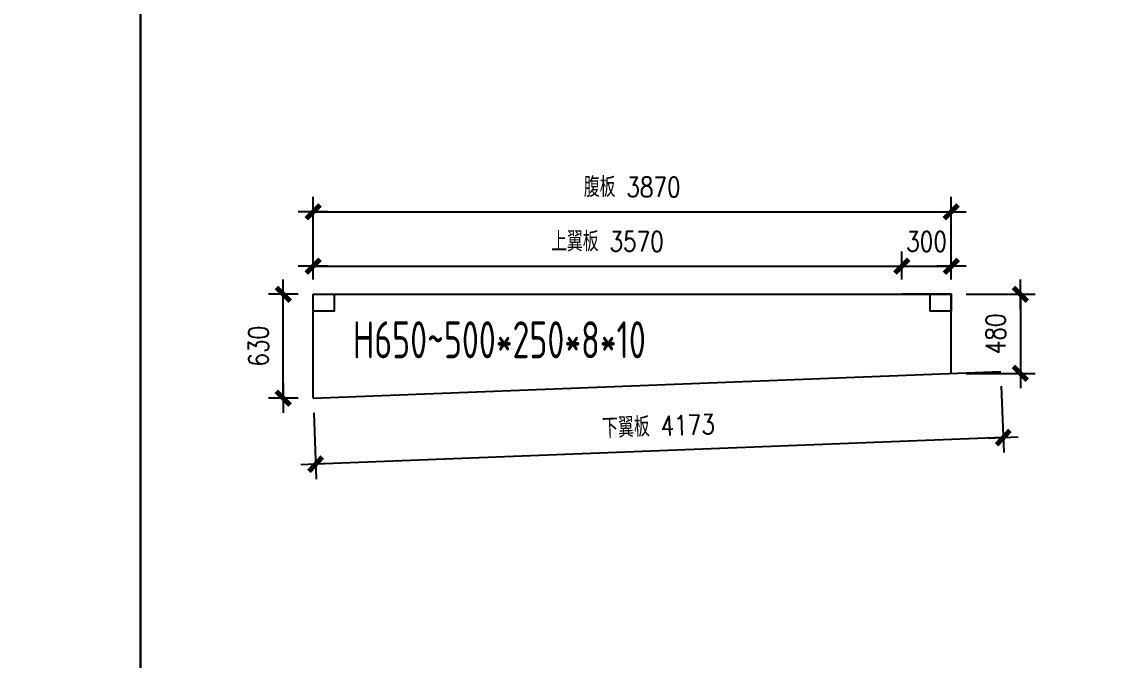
# Model space of a CAD drawing. Header units: millimetres. Extents: x 2287919 to 2522484, y -1845182 to -1736911.
# Drawn here: x 2486123 to 2492706, y -1832350 to -1828477 of the extents above; entities that cross this region are included whole.
import ezdxf

# ---------------------------------------------------------------- set-up
doc = ezdxf.new("R2010")
doc.units = ezdxf.units.MM
doc.header["$LTSCALE"] = 1000
doc.header["$PDMODE"] = 34
doc.styles.add('DIM_FONT', font='simplex.shx', dxfattribs={"width": 0.8, "bigfont": 'hztxt.shx'})
doc.styles.add('TSSD_Label', font='Tssdeng.shx', dxfattribs={"width": 0.7, "bigfont": 'hztxt.shx'})
doc.dimstyles.new('WGH(1)', dxfattribs={"dimscale": 1.2, "dimtxt": 100, "dimasz": 0.5, "dimexe": 75, "dimexo": 75, "dimgap": 75, "dimtad": 1, "dimdec": 0, "dimzin": 0, "dimdsep": 46, "dimtxsty": 'DIM_FONT', "dimblk1": '_DIMX', "dimblk2": '_DIMX', "dimsah": 1, "dimcen": 0.09, "dimclrd": 3, "dimclre": 3, "dimclrt": 7, "dimadec": 0, "dimazin": 0, "dimtfac": 1, "dimtdec": 0, "dimtix": 1, "dimtmove": 2, "dimatfit": 3, "dimldrblk": '_DIMX', "dimfxl": 1, "dimtolj": 1, "dimtzin": 0, "dimarcsym": 0})

# ---------------------------------------------------------------- blocks, each defined once
blk = doc.blocks.new('_DIMX')
blk.add_line((-150, 0), (150, 0))
at = {"const_width": 50}
blk.add_lwpolyline([(-70, -70), (70, 70)], dxfattribs=at)
blk = doc.blocks.new('*D1364')
at = {"color": 3, "lineweight": -2}
for p, q in [((2487800, -1830130), (2487619.1, -1830130)), ((2487709.1, -1830759.4), (2487709.1, -1830130.6)), ((2487800, -1830760), (2487619.1, -1830760))]:
    blk.add_line(p, q, dxfattribs=at)
at = {"layer": 'Defpoints', "color": 0}
for p in [(2487709.1, -1830130), (2487890, -1830130), (2487890, -1830760)]:
    blk.add_point(p, dxfattribs=at)
at = {"color": 3, "lineweight": -2, "xscale": 0.6, "yscale": 0.6, "zscale": 0.6}
for p, rotation in [((2487709.1, -1830130), 90), ((2487709.1, -1830760), 270)]:
    blk.add_blockref('_DIMX', p, dxfattribs=dict(at, rotation=rotation))
at = {"color": 7, "insert": (2487559.1, -1830445), "char_height": 120, "attachment_point": 5, "rotation": 90, "style": 'DIM_FONT'}
blk.add_mtext('\\A1;630', dxfattribs=at)
blk = doc.blocks.new('*D1365')
at = {"color": 3, "lineweight": -2}
for p, q in [((2487890, -1830040), (2487890, -1829540)), ((2491760, -1830040), (2491760, -1829540)), ((2487890.6, -1829630), (2491759.4, -1829630))]:
    blk.add_line(p, q, dxfattribs=at)
at = {"layer": 'Defpoints', "color": 0}
for p in [(2491760, -1829630), (2487890, -1830130), (2491760, -1830130)]:
    blk.add_point(p, dxfattribs=at)
at = {"color": 3, "lineweight": -2, "xscale": 0.6, "yscale": 0.6, "zscale": 0.6, "rotation": 180}
blk.add_blockref('_DIMX', (2487890, -1829630), dxfattribs=at)
at = {"color": 3, "lineweight": -2, "xscale": 0.6, "yscale": 0.6, "zscale": 0.6}
blk.add_blockref('_DIMX', (2491760, -1829630), dxfattribs=at)
at = {"color": 7, "insert": (2489825, -1829480), "char_height": 120, "attachment_point": 5, "style": 'DIM_FONT'}
blk.add_mtext('\\A1;腹板 3870', dxfattribs=at)
blk = doc.blocks.new('*D1366')
at = {"color": 3, "lineweight": -2}
for p, q in [((2492063.3, -1830688.3), (2492078.8, -1831089.2)), ((2487893.5, -1830849.9), (2487909, -1831250.8)), ((2492074.7, -1830999.3), (2487906.1, -1831160.9))]:
    blk.add_line(p, q, dxfattribs=at)
at = {"layer": 'Defpoints', "color": 0}
for p in [(2492059.8, -1830598.4), (2487890, -1830760), (2487905.5, -1831160.9)]:
    blk.add_point(p, dxfattribs=at)
at = {"color": 3, "lineweight": -2, "xscale": 0.6, "yscale": 0.6, "zscale": 0.6}
for p, rotation in [((2492075.3, -1830999.3), 2.219542217035979), ((2487905.5, -1831160.9), 182.219542217036)]:
    blk.add_blockref('_DIMX', p, dxfattribs=dict(at, rotation=rotation))
at = {"color": 7, "insert": (2489984.6, -1830930.2), "char_height": 120, "attachment_point": 5, "rotation": 2.21954, "style": 'DIM_FONT'}
blk.add_mtext('\\A1;下翼板 4173', dxfattribs=at)
blk = doc.blocks.new('*D1367')
at = {"color": 3, "lineweight": -2}
for p, q in [((2487890, -1830040), (2487890, -1829870)), ((2491460, -1830040), (2491460, -1829870)), ((2487890.6, -1829960), (2491459.4, -1829960))]:
    blk.add_line(p, q, dxfattribs=at)
at = {"layer": 'Defpoints', "color": 0}
for p in [(2491460, -1829960), (2487890, -1830130), (2491460, -1830130)]:
    blk.add_point(p, dxfattribs=at)
at = {"color": 3, "lineweight": -2, "xscale": 0.6, "yscale": 0.6, "zscale": 0.6, "rotation": 180}
blk.add_blockref('_DIMX', (2487890, -1829960), dxfattribs=at)
at = {"color": 3, "lineweight": -2, "xscale": 0.6, "yscale": 0.6, "zscale": 0.6}
blk.add_blockref('_DIMX', (2491460, -1829960), dxfattribs=at)
at = {"color": 7, "insert": (2489675, -1829810), "char_height": 120, "attachment_point": 5, "style": 'DIM_FONT'}
blk.add_mtext('\\A1;上翼板 3570', dxfattribs=at)
blk = doc.blocks.new('*D1368')
at = {"color": 3, "lineweight": -2}
for p, q in [((2491460, -1830040), (2491460, -1829870)), ((2491760, -1830040), (2491760, -1829870)), ((2491459.4, -1829960), (2491458.8, -1829960)), ((2491460, -1829960), (2491760, -1829960)), ((2491760.6, -1829960), (2491761.2, -1829960))]:
    blk.add_line(p, q, dxfattribs=at)
at = {"layer": 'Defpoints', "color": 0}
for p in [(2491760, -1829960), (2491460, -1830130), (2491760, -1830130)]:
    blk.add_point(p, dxfattribs=at)
at = {"color": 3, "lineweight": -2, "xscale": 0.6, "yscale": 0.6, "zscale": 0.6}
blk.add_blockref('_DIMX', (2491460, -1829960), dxfattribs=at)
at = {"color": 3, "lineweight": -2, "xscale": 0.6, "yscale": 0.6, "zscale": 0.6, "rotation": 180}
blk.add_blockref('_DIMX', (2491760, -1829960), dxfattribs=at)
at = {"color": 7, "insert": (2491610, -1829810), "char_height": 120, "attachment_point": 5, "style": 'DIM_FONT'}
blk.add_mtext('\\A1;300', dxfattribs=at)
blk = doc.blocks.new('*D1369')
at = {"color": 3, "lineweight": -2}
for p, q in [((2491850, -1830130), (2492269.1, -1830130)), ((2492179.1, -1830130.6), (2492179.1, -1830609.4)), ((2491850, -1830610), (2492269.1, -1830610))]:
    blk.add_line(p, q, dxfattribs=at)
at = {"layer": 'Defpoints', "color": 0}
for p in [(2491760, -1830130), (2491760, -1830610), (2492179.1, -1830610)]:
    blk.add_point(p, dxfattribs=at)
at = {"color": 3, "lineweight": -2, "xscale": 0.6, "yscale": 0.6, "zscale": 0.6}
for p, rotation in [((2492179.1, -1830130), 90), ((2492179.1, -1830610), 270)]:
    blk.add_blockref('_DIMX', p, dxfattribs=dict(at, rotation=rotation))
at = {"color": 7, "insert": (2492029.1, -1830370), "char_height": 120, "attachment_point": 5, "rotation": 90, "style": 'DIM_FONT'}
blk.add_mtext('\\A1;480', dxfattribs=at)

msp = doc.modelspace()

# ---------------------------------------------------------------- linework, layer by layer
for p, q in [((2487890, -1830760), (2487890, -1830130)), ((2487890, -1830130), (2491760, -1830130)), ((2491760, -1830610), (2491760, -1830130)), ((2487890, -1830760), (2492059.8, -1830598.4))]:
    msp.add_line(p, q)
at = {"color": 1}
msp.add_line((2491760, -1830130), (2491460, -1830130), dxfattribs=at)
for points in [[(2469023.9, -1825512), (2486843.9, -1825512), (2486843.9, -1838112), (2469023.9, -1838112)], [(2486843.9, -1825512), (2504663.9, -1825512), (2504663.9, -1838112), (2486843.9, -1838112)], [(2487890, -1830130), (2488017.6, -1830130), (2488017.6, -1830233.4), (2487890, -1830233.4)], [(2491632.4, -1830130), (2491760, -1830130), (2491760, -1830233.4), (2491632.4, -1830233.4)]]:
    msp.add_lwpolyline(points, close=True)

# ---------------------------------------------------------------- texts
at = {"color": 0, "style": 'TSSD_Label', "width": 0.7}
msp.add_text('H650~500*250*8*10', height=224.347, dxfattribs=at).set_placement((2488131.4, -1830518.3))

# ---------------------------------------------------------------- dimensions: what is measured, and where the dimension line sits
at = {"color": 1}
for p1, p2, distance, text, picture, middle in [((2487890, -1830130), (2491760, -1830130), 500, '腹板 3870', '*D1365', (2489825, -1829480)), ((2487890, -1830130), (2491460, -1830130), 170, '上翼板 3570', '*D1367', (2489675, -1829810)), ((2492059.8, -1830598.4), (2487890, -1830760), 401.2, '下翼板 4173', '*D1366', (2489984.6, -1830930.2))]:
    dim = msp.add_aligned_dim(p1=p1, p2=p2, distance=distance, text=text, dimstyle='WGH(1)', dxfattribs=at)
    dim.commit()
    dim.dimension.update_dxf_attribs({"geometry": picture, "text_midpoint": middle})
dim = msp.add_linear_dim(base=(2491760, -1829960), p1=(2491460, -1830130), p2=(2491760, -1830130), angle=180, dimstyle='WGH(1)', dxfattribs=at)
dim.commit()
dim.dimension.update_dxf_attribs({"geometry": '*D1368', "text_midpoint": (2491610, -1829810)})
for p1, p2, distance, picture, middle in [((2487890, -1830760), (2487890, -1830130), 180.9, '*D1364', (2487559.1, -1830445)), ((2491760, -1830130), (2491760, -1830610), 419.1, '*D1369', (2492029.1, -1830370))]:
    dim = msp.add_aligned_dim(p1=p1, p2=p2, distance=distance, dimstyle='WGH(1)', dxfattribs=at)
    dim.commit()
    dim.dimension.update_dxf_attribs({"geometry": picture, "text_midpoint": middle})

doc.saveas('drawing.dxf')
